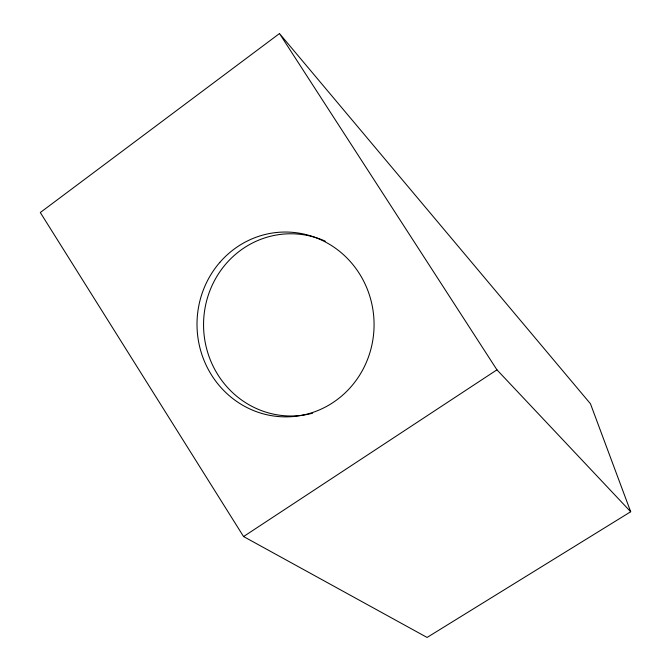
<?xml version="1.0" encoding="UTF-8"?>
<svg xmlns="http://www.w3.org/2000/svg" width="671" height="671" viewBox="0 0 671 671"><rect width="100%" height="100%" fill="white"/><g stroke="black" fill="none" stroke-linecap="round" stroke-linejoin="round"><path stroke-width="1.01" d="M279.488 33.55L40.31 212.531L243.565 536.548L427.083 637.45L630.69 511.755L590.455 403.757L279.488 33.55L496.951 369.83L630.69 511.755M243.565 536.548L496.951 369.83M312.669 413.168A91.113 87.364 88.9 0 1 203.808 317.802A91.113 87.364 88.9 0 1 325.276 241.174M219.836 262.386A92.413 88.53 88.8 0 0 266.999 414.779A92.413 88.53 88.8 0 0 369.78 296.179A92.413 88.53 88.8 0 0 219.836 262.386"/></g></svg>
